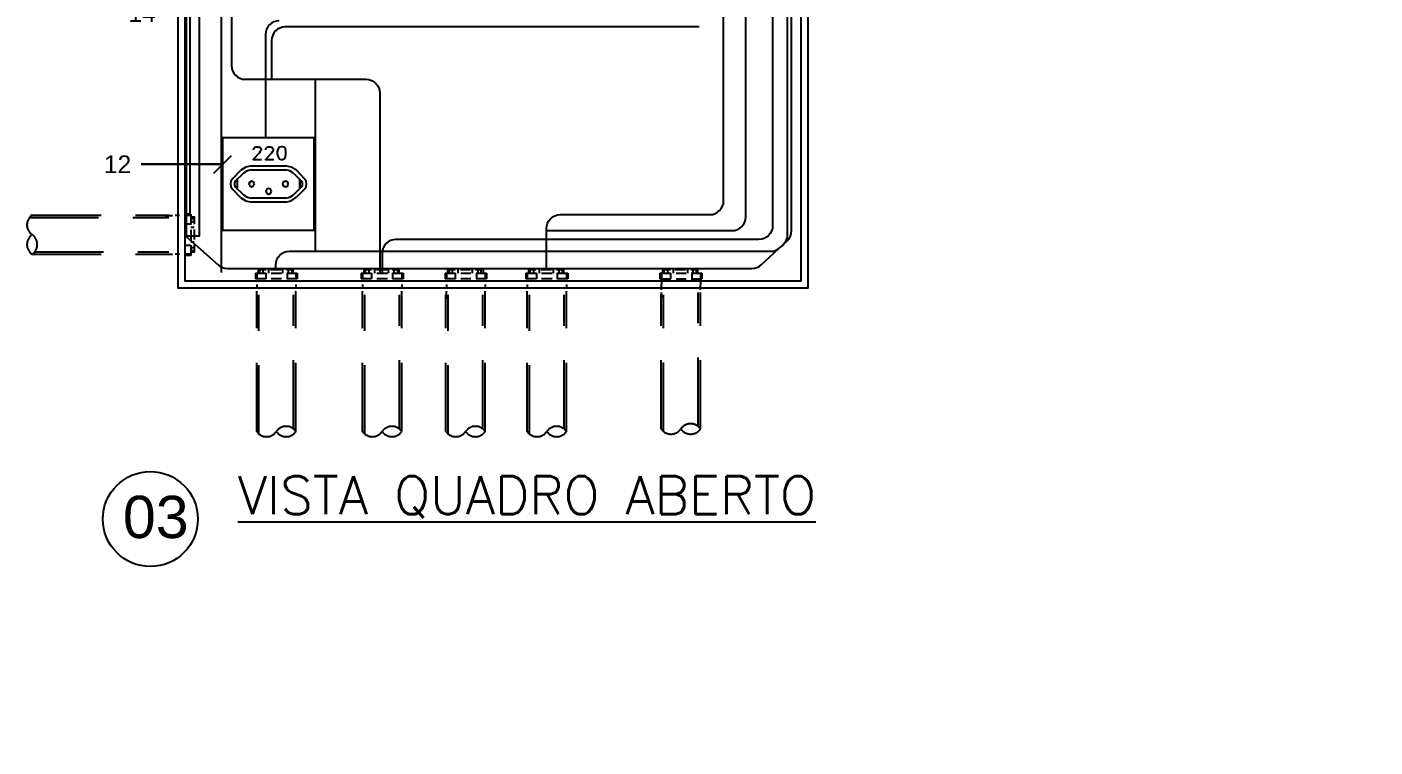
# Model space of a CAD drawing. Header units: inches. Extents: x -7660 to 802, y -193 to 3.
# Drawn here: x 554.37 to 566.61, y -99.14 to -92.6 of the extents above; entities that cross this region are included whole.
import ezdxf
from ezdxf.enums import TextEntityAlignment as Align

# ---------------------------------------------------------------- set-up
doc = ezdxf.new("R2010")
doc.units = ezdxf.units.IN
doc.header["$MEASUREMENT"] = 0
doc.set_wipeout_variables(frame=1)
doc.linetypes.add('atContinuous2', pattern=[0])
doc.linetypes.add('BORDER4', pattern=[0.4375, 0.125, -0.0625, 0.125, -0.0625, 0, -0.0625])
for name, color, linetype in [('at_Entity', 7, 'Continuous'), ('at_Rect', 7, 'Continuous'), ('COTAS', 8, 'Continuous'), ('detalhes', 7, 'Continuous'), ('Disjuntor espaço', 252, 'Continuous'), ('TANZ-COTAS', 8, 'Continuous'), ('TANZ-EXISTENTE', 9, 'Continuous'), ('Text-04', 4, 'Continuous')]:
    doc.layers.add(name, color=color, linetype=linetype)
doc.styles.add('Annotative', font='arial.ttf')
doc.styles.add('Arial', font='arial.ttf')
doc.styles.add('Arial_TXT', font='arial.ttf')
doc.styles.add('ROMANS', font='romans.shx', dxfattribs={"height": 10})
doc.dimstyles.new('1-100$7', dxfattribs={"dimscale": 100, "dimtxt": 1.5, "dimasz": 2, "dimexe": 1, "dimexo": 1, "dimgap": 0.75, "dimtad": 1, "dimlfac": 0.001, "dimzin": 1, "dimdsep": 46, "dimtxsty": 'ROMANS', "dimblk": 'OBLIQUE', "dimcen": 0, "dimdle": 1, "dimclre": 9, "dimadec": 0, "dimazin": 0, "dimtfac": 1, "dimtix": 1, "dimtmove": 0, "dimatfit": 2, "dimldrblk": 'OBLIQUE', "dimfxl": 1, "dimarcsym": 0})
doc.dimstyles.new('CLEMAR - 1-100', dxfattribs={"dimtxt": 15, "dimasz": 15, "dimexe": 7.5, "dimexo": 15, "dimgap": 7.5, "dimtad": 1, "dimdec": 0, "dimtxsty": 'Arial', "dimblk": 'OBLIQUE', "dimcen": 0, "dimdle": 7.5, "dimclrd": 8, "dimclre": 8, "dimclrt": 1, "dimadec": 0, "dimazin": 0, "dimtfac": 1, "dimtdec": 0, "dimtmove": 2, "dimatfit": 3, "dimldrblk": 'OBLIQUE', "dimfxl": 1, "dimtfill": 1, "dimtfillclr": 256, "dimarcsym": 0})

# ---------------------------------------------------------------- blocks, each defined once
blk = doc.blocks.new('*U79')
blk.add_lwpolyline([(-19.25004090087848, 5.425488486256857), (-147.4945093609566, 41.57028893831885)])
at = {"layer": 'TANZ-COTAS', "color": 3, "style": 'Arial_TXT'}
blk.add_attdef('XX', text='', height=15, dxfattribs=at).set_placement((0, 0), align=Align.MIDDLE_CENTER)
blk.add_leader([(-147.4945092467256, 41.57028890612364), (-19.25004090087848, 5.425488486256853)], dimstyle='CLEMAR - 1-100', override={"dimasz": 15, "dimgap": 7.5, "dimtad": 0, "dimclrd": 256, "dimfxl": 16})
blk.add_wipeout([(20, 0), (19.61570560806461, -3.9018064403225736), (18.477590650225732, -7.653668647301814), (16.629392246050905, -11.111404660392044), (14.142135623730947, -14.142135623730958), (11.111404660392036, -16.629392246050905), (7.653668647301784, -18.47759065022574), (3.9018064403225483, -19.615705608064612), (-3.673940397442059e-15, -20), (-3.9018064403225554, -19.615705608064612), (-7.653668647301792, -18.47759065022574), (-11.111404660392044, -16.629392246050905), (-14.142135623730956, -14.142135623730951), (-16.629392246050905, -11.111404660392044), (-18.477590650225736, -7.653668647301792), (-19.61570560806461, -3.9018064403225665), (-20, 0), (-19.61570560806461, 3.9018064403225736), (-18.477590650225736, 7.653668647301792), (-16.629392246050905, 11.111404660392054), (-14.142135623730947, 14.142135623730951), (-11.111404660392044, 16.629392246050905), (-7.653668647301796, 18.477590650225736), (-3.901806440322564, 19.61570560806461), (1.2246467991473533e-15, 20), (3.9018064403225665, 19.61570560806461), (7.653668647301796, 18.477590650225736), (11.111404660392044, 16.629392246050905), (14.142135623730951, 14.142135623730951), (16.629392246050905, 11.11140466039204), (18.477590650225736, 7.653668647301792), (19.61570560806461, 3.9018064403225665)])
blk = doc.blocks.new('*U84')
blk.add_lwpolyline([(-20, 8.36098768344784e-14), (-89.07166887943498, 3.66168424074125e-13)])
at = {"layer": 'TANZ-COTAS', "color": 3, "style": 'Arial_TXT'}
blk.add_attdef('XX', text='', height=15, dxfattribs=at).set_placement((0, 0), align=Align.MIDDLE_CENTER)
blk.add_leader([(-89.07166876075365, 3.601398369754057e-13), (-20, 7.993605777301127e-14)], dimstyle='CLEMAR - 1-100', override={"dimasz": 15, "dimgap": 7.5, "dimtad": 0, "dimclrd": 256, "dimfxl": 16})
blk.add_wipeout([(20, 0), (19.61570560806461, -3.9018064403225736), (18.477590650225732, -7.653668647301814), (16.629392246050905, -11.111404660392044), (14.142135623730947, -14.142135623730958), (11.111404660392036, -16.629392246050905), (7.653668647301784, -18.47759065022574), (3.9018064403225483, -19.615705608064612), (-3.673940397442059e-15, -20), (-3.9018064403225554, -19.615705608064612), (-7.653668647301792, -18.47759065022574), (-11.111404660392044, -16.629392246050905), (-14.142135623730956, -14.142135623730951), (-16.629392246050905, -11.111404660392044), (-18.477590650225736, -7.653668647301792), (-19.61570560806461, -3.9018064403225665), (-20, 0), (-19.61570560806461, 3.9018064403225736), (-18.477590650225736, 7.653668647301792), (-16.629392246050905, 11.111404660392054), (-14.142135623730947, 14.142135623730951), (-11.111404660392044, 16.629392246050905), (-7.653668647301796, 18.477590650225736), (-3.901806440322564, 19.61570560806461), (1.2246467991473533e-15, 20), (3.9018064403225665, 19.61570560806461), (7.653668647301796, 18.477590650225736), (11.111404660392044, 16.629392246050905), (14.142135623730951, 14.142135623730951), (16.629392246050905, 11.11140466039204), (18.477590650225736, 7.653668647301792), (19.61570560806461, 3.9018064403225665)])

msp = doc.modelspace()

# ---------------------------------------------------------------- linework, layer by layer
for p, q in [((560.4736770968052, -92.59983796333844), (556.7170550881797, -92.59983796333844)), ((556.5369617302345, -92.66852269016212), (556.5369617302345, -93.60490723477741)), ((556.5923873873749, -92.72450566414122), (556.5923873873749, -93.07567528288595))]:
    msp.add_line(p, q)
for points in [[(555.7450860753697, -85.37305672587613), (561.4592951757159, -85.37305672587613), (561.4592951757159, -94.97246968765361), (555.7450860753697, -94.97246968765361)], [(555.8074199257658, -85.43539057627763), (561.3969613253207, -85.43539057627763), (561.3969613253207, -94.91013583725211), (555.8074199257658, -94.91013583725211)]]:
    msp.add_lwpolyline(points, close=True)
at = {"color": 8}
msp.add_lwpolyline([(561.0361718087752, -94.76110808022449), (561.2720555006572, -94.54373409052582, 0.2095416167219735), (561.3122401631213, -94.45205720217709), (561.3122401631213, -85.81454141573167), (561.00721349268, -85.52781057925844, 0.1908918224715854), (560.9218264249962, -85.49397835773547), (556.1704382429643, -85.49397835773547, 0.2043585187660659), (556.0804589589457, -85.53235721759583), (555.8531646055708, -85.76937260631539, 0.1934775429928544), (555.8184761887883, -85.8556614472578), (555.8184761887883, -94.5042814799493), (556.1084745222688, -94.76253316960205, 0.1839220991703988), (556.1913844575388, -94.79409889267785), (560.951688770439, -94.79409889267785, 0.1883261788162093)], format="xyb", close=True, dxfattribs=at)
for points in [[(559.0868310481937, -94.4505115189348), (560.7716256349263, -94.4505115189348, 0.414213562373095), (560.8962933357266, -94.32584381813226), (560.8962933357266, -87.49091325097115, 0.414213562373095), (560.7716256349263, -87.3662455501686), (556.596896717524, -87.3662455501686, -0.414213562373095), (556.4722290167183, -87.24157784936696), (556.4722290167183, -86.3708452424581, 0.414213562373095), (556.347561315918, -86.24617754165737), (555.8431264604642, -86.24617754165737)], [(556.2324811110875, -91.43107321191277), (556.2281239418635, -92.95100758208295, 0.414213562373095), (556.3527916426688, -93.07567528288595), (557.4510780620085, -93.07567528288595, -0.414213562373095), (557.5757457628092, -93.20034298368759), (557.5757457628092, -94.83529886090727)]]:
    msp.add_lwpolyline(points, format="xyb")
at = {"color": 116, "true_color": 0x136734}
for points in [[(557.332948179624, -88.91430763970752), (556.7309672071192, -88.91430763970752, 0.414213562373095), (556.606299506313, -89.03897534050915), (556.606299506313, -91.50566931842681), (555.9359419686166, -91.50566931842681), (555.9359419686166, -94.50137582284819), (555.8187099584279, -94.50137582284819)], [(556.1369167841913, -94.8309403807958), (556.1369167841913, -90.34621506537118, -0.414213562373095), (556.2615844849956, -90.22154736456955), (556.3032581596945, -90.22154736456955, 0.414213562373095), (556.4279258604997, -90.09687966376654), (556.4279258604997, -89.91751241816186, -0.414213562373095), (556.5525935613, -89.79284471736023), (557.340582189142, -89.79284471736023)]]:
    msp.add_lwpolyline(points, format="xyb", dxfattribs=at)
at = {"color": 5}
for points in [[(556.6312885565048, -94.80361331807248), (556.6312885565048, -94.76063443224493, -0.414213562373095), (556.7559562573097, -94.63596673144215), (561.1492752619815, -94.63596673144215, 0.2211208647641886), (561.2739429627877, -94.51129903064029), (561.2739429627877, -89.38623145781193, 0.414213562373095), (561.1492752619815, -89.26156375700961), (559.7625886205628, -89.26156375700961)], [(559.7860131933699, -89.41650616923548), (561.0155327763523, -89.41650616923548, -0.414213562373095), (561.1402004771535, -89.54117387003711), (561.1402004771535, -94.40586752283897, -0.414213562373095), (561.0155327763523, -94.53053522364038), (557.7203018143714, -94.53053522364038, 0.414213562373095), (557.5956341135661, -94.65520292444361), (557.5956341135661, -94.83529886090727)], [(559.0868310481937, -94.80361331807248), (559.0868310481937, -94.42990384331446, -0.414213562373095), (559.2114987489999, -94.3052361425126), (560.5708578011736, -94.3052361425126, 0.414213562373095), (560.695525501968, -94.18056844171028), (560.695525501968, -89.71660804853795, 0.414213562373095), (560.5708578011736, -89.59194034773631), (559.7923521527532, -89.59194034773631)]]:
    msp.add_lwpolyline(points, format="xyb", dxfattribs=at)
for points in [[(555.8532357688787, -94.31002841992503), (555.8532357688787, -91.08044948212554)], [(556.9904175977726, -94.63596673144215), (556.9904175977726, -93.07567528288595)]]:
    msp.add_lwpolyline(points)
at = {"color": 1}
msp.add_circle((555.4921010514349, -97.070721254429), 0.4314932415999712, dxfattribs=at)
for centre, start, end in [((556.6616294310388, -92.6685226901644), 89.99999999916623, 179.9999999989578), ((556.7170550881788, -92.72450566414236), 89.99999999958312, 179.9999999994789)]:
    msp.add_arc(centre, 0.1246677008039114, start, end)
at = {"layer": 'at_Entity', "color": 7}
for points in [[(556.4294122768579, -93.71580663470294), (556.4294122768579, -93.70788524899362), (556.4333729697087, -93.6999638632852), (556.4412943554221, -93.69204247757634), (556.4531764339799, -93.68808178472054), (556.4729798982557, -93.68808178472054), (556.4848619768181, -93.69204247757634), (556.4888226696744, -93.6999638632852), (556.4967440553874, -93.70788524899362), (556.4967440553874, -93.71976732755829), (556.4888226696744, -93.73164940612114), (556.4809012839632, -93.74749217753956), (556.4254515840016, -93.80294187750278), (556.5007047482381, -93.80294187750278)], [(556.5403116767843, -93.71580663470294), (556.5403116767843, -93.70788524899362), (556.5442723696351, -93.6999638632852), (556.5521937553476, -93.69204247757634), (556.5640758339055, -93.68808178472054), (556.5838792981804, -93.68808178472054), (556.5957613767446, -93.69204247757634), (556.5997220696008, -93.6999638632852), (556.6076434553133, -93.70788524899362), (556.6076434553133, -93.71976732755829), (556.5997220696008, -93.73164940612114), (556.5918006838879, -93.74749217753956), (556.536350983924, -93.80294187750278), (556.6116041481646, -93.80294187750278)], [(556.6789359266882, -93.68808178472054), (556.663093155274, -93.69204247757634), (556.6512110767098, -93.70788524899362), (556.6432896909978, -93.73561009897648), (556.6432896909978, -93.75145287039308), (556.6512110767098, -93.7791777203748), (556.663093155274, -93.79898118464789), (556.6789359266882, -93.80294187750278), (556.6908180052565, -93.80294187750278), (556.7066607766706, -93.79898118464789), (556.7185428552339, -93.7791777203748), (556.7225035480901, -93.75145287039308), (556.7225035480901, -93.73561009897648), (556.7185428552339, -93.70788524899362), (556.7066607766706, -93.69204247757634), (556.6908180052565, -93.68808178472054), (556.6789359266882, -93.68808178472054)], [(555.6252280544591, -94.31294865251888), (555.6925598329885, -94.31294865251888)], [(555.7559309186599, -94.31294865251888), (555.7163239901142, -94.31294865251888)], [(555.8074199257658, -94.39612320246337), (555.8074199257658, -94.30106657395649)], [(555.8589089328748, -94.30106657395649), (555.8074199257658, -94.30106657395649)], [(555.8589089328748, -94.31294865251888), (555.8074199257658, -94.31294865251888)], [(555.8589089328748, -94.30106657395649), (555.8589089328748, -94.39612320246337)], [(555.8589089328748, -94.32483073108355), (555.890594475713, -94.32483073108355), (555.890594475713, -94.39216250960848)], [(555.8589089328748, -94.39216250960848), (555.8074199257658, -94.39216250960848)], [(555.8074199257658, -94.53474745237062), (555.8074199257658, -94.44365151671636)], [(555.8589089328748, -94.34067350250015), (555.890594475713, -94.34067350250015)], [(555.8589089328748, -94.36839835248165), (555.890594475713, -94.36839835248165)], [(555.8589089328748, -94.41988735958998), (555.890594475713, -94.41988735958998)], [(555.8589089328748, -94.44365151671636), (555.8589089328748, -94.53474745237062)], [(555.890594475713, -94.43969082386283), (555.890594475713, -94.53078675951687)], [(555.8074199257658, -94.67733239513163), (555.8074199257658, -94.58227576662406)], [(555.8589089328748, -94.55059022378745), (555.890594475713, -94.55059022378745)], [(555.890594475713, -94.57831507377031), (555.890594475713, -94.64564685229615), (555.8589089328748, -94.64564685229615)], [(555.8589089328748, -94.58227576662406), (555.8589089328748, -94.67733239513163)], [(555.6252280544591, -94.66545031656787), (555.6925598329885, -94.66545031656787)], [(555.7559309186599, -94.66545031656787), (555.7163239901142, -94.66545031656787)], [(555.8589089328748, -94.5862364594785), (555.8074199257658, -94.5862364594785)], [(555.8589089328748, -94.66545031656787), (555.8074199257658, -94.66545031656787)], [(555.8589089328748, -94.67733239513163), (555.8074199257658, -94.67733239513163)], [(555.8589089328748, -94.60207923089828), (555.890594475713, -94.60207923089828)], [(555.8589089328748, -94.62980408087955), (555.890594475713, -94.62980408087955)], [(556.4728608423256, -94.80361331807248), (556.5401926208538, -94.80361331807248)], [(556.4728608423256, -94.83529886090727), (556.4728608423256, -94.80361331807248)], [(556.484742920889, -94.83529886090727), (556.484742920889, -94.80361331807248)], [(556.5164284637276, -94.83529886090727), (556.5164284637276, -94.80361331807248)], [(556.5679174708371, -94.83529886090727), (556.5679174708371, -94.80361331807248)], [(556.5837602422516, -94.80361331807248), (556.6788168707576, -94.80361331807248)], [(556.6946596421762, -94.83529886090727), (556.6946596421762, -94.80361331807248)], [(556.7263451850108, -94.80361331807248), (556.789716270684, -94.80361331807248)], [(556.7461486492862, -94.83529886090727), (556.7461486492862, -94.80361331807248)], [(556.7778341921203, -94.83529886090727), (556.7778341921203, -94.80361331807248)], [(556.789716270684, -94.83529886090727), (556.789716270684, -94.80361331807248)], [(557.4330710158015, -94.80361331807248), (557.4964421014688, -94.80361331807248)], [(557.4330710158015, -94.83529886090727), (557.4330710158015, -94.80361331807248)], [(557.4449530943652, -94.83529886090727), (557.4449530943652, -94.80361331807248)], [(557.4766386371984, -94.83529886090727), (557.4766386371984, -94.80361331807248)], [(557.5281276443129, -94.83529886090727), (557.5281276443129, -94.80361331807248)], [(557.543970415727, -94.80361331807248), (557.6390270442344, -94.80361331807248)], [(557.6548698156535, -94.83529886090727), (557.6548698156535, -94.80361331807248)], [(557.6865553584867, -94.80361331807248), (557.7499264441599, -94.80361331807248)], [(557.7063588227629, -94.83529886090727), (557.7063588227629, -94.80361331807248)], [(557.7380443655961, -94.83529886090727), (557.7380443655961, -94.80361331807248)], [(557.7499264441599, -94.83529886090727), (557.7499264441599, -94.80361331807248)], [(558.1910261561025, -94.83529886090727), (558.1910261561025, -94.80361331807248), (558.2583579346251, -94.80361331807248)], [(558.2068689275152, -94.83529886090727), (558.2068689275152, -94.80361331807248)], [(558.2345937774994, -94.83529886090727), (558.2345937774994, -94.80361331807248)], [(558.2860827846084, -94.83529886090727), (558.2860827846084, -94.80361331807248)], [(558.3058862488838, -94.80361331807248), (558.396982184534, -94.80361331807248)], [(558.4167856488093, -94.83529886090727), (558.4167856488093, -94.80361331807248)], [(558.4445104987917, -94.80361331807248), (558.5118422773162, -94.80361331807248), (558.5118422773162, -94.83529886090727)], [(558.4682746559133, -94.83529886090727), (558.4682746559133, -94.80361331807248)], [(558.4959995058966, -94.83529886090727), (558.4959995058966, -94.80361331807248)], [(558.9284033340145, -94.80361331807248), (558.9917744196873, -94.80361331807248)], [(558.9284033340145, -94.83529886090727), (558.9284033340145, -94.80361331807248)], [(558.9402854125774, -94.83529886090727), (558.9402854125774, -94.80361331807248)], [(558.9719709554165, -94.83529886090727), (558.9719709554165, -94.80361331807248)], [(559.0234599625214, -94.83529886090727), (559.0234599625214, -94.80361331807248)], [(559.0393027339401, -94.80361331807248), (559.134359362447, -94.80361331807248)], [(559.1502021338606, -94.83529886090727), (559.1502021338606, -94.80361331807248)], [(559.1779269838489, -94.80361331807248), (559.2452587623784, -94.80361331807248)], [(559.2016911409705, -94.83529886090727), (559.2016911409705, -94.80361331807248)], [(559.2333766838146, -94.83529886090727), (559.2333766838146, -94.80361331807248)], [(559.2452587623784, -94.83529886090727), (559.2452587623784, -94.80361331807248)], [(560.1447656971259, -94.80361331807248), (560.2120974756494, -94.80361331807248)], [(560.1447656971259, -94.83529886090727), (560.1447656971259, -94.80361331807248)], [(560.1566477756878, -94.83529886090727), (560.1566477756878, -94.80361331807248)], [(560.1883333185219, -94.83529886090727), (560.1883333185219, -94.80361331807248)], [(560.2398223256318, -94.83529886090727), (560.2398223256318, -94.80361331807248)], [(560.2556650970464, -94.80361331807248), (560.3507217255574, -94.80361331807248)], [(560.3705251898277, -94.83529886090727), (560.3705251898277, -94.80361331807248)], [(560.398250039811, -94.80361331807248), (560.4616211254838, -94.80361331807248)], [(560.4180535040819, -94.83529886090727), (560.4180535040819, -94.80361331807248)], [(560.449739046915, -94.83529886090727), (560.449739046915, -94.80361331807248)], [(560.4616211254838, -94.83529886090727), (560.4616211254838, -94.80361331807248)], [(556.4451359923473, -94.83529886090727), (556.4451359923473, -94.8867878680156)], [(556.4451359923473, -94.83529886090727), (556.5441533137046, -94.83529886090727)], [(556.5441533137046, -94.8867878680156), (556.4451359923473, -94.8867878680156)], [(556.4570180709115, -94.83529886090727), (556.4570180709115, -94.8867878680156)], [(556.4570180709115, -94.9382768751253), (556.4570180709115, -94.97788380366964)], [(556.5401926208538, -94.83529886090727), (556.5401926208538, -94.8867878680156)], [(556.587720935102, -94.83529886090727), (556.6827775636139, -94.83529886090727)], [(556.6827775636139, -94.8867878680156), (556.587720935102, -94.8867878680156)], [(556.7303058778716, -94.83529886090727), (556.8253625063785, -94.83529886090727)], [(556.8253625063785, -94.8867878680156), (556.7303058778716, -94.8867878680156)], [(556.7342665707233, -94.83529886090727), (556.7342665707233, -94.8867878680156)], [(556.8134804278156, -94.83529886090727), (556.8134804278156, -94.8867878680156)], [(556.8134804278156, -94.9382768751253), (556.8134804278156, -94.97788380366964)], [(556.8253625063785, -94.83529886090727), (556.8253625063785, -94.8867878680156)], [(557.4053461658232, -94.83529886090727), (557.4053461658232, -94.8867878680156)], [(557.4053461658232, -94.83529886090727), (557.500402794331, -94.83529886090727)], [(557.500402794331, -94.8867878680156), (557.4053461658232, -94.8867878680156)], [(557.4172282443869, -94.83529886090727), (557.4172282443869, -94.8867878680156)], [(557.4172282443869, -94.9382768751253), (557.4172282443869, -94.97788380366964)], [(557.500402794331, -94.83529886090727), (557.500402794331, -94.8867878680156)], [(557.5479311085787, -94.83529886090727), (557.6429877370897, -94.83529886090727)], [(557.6429877370897, -94.8867878680156), (557.5479311085787, -94.8867878680156)], [(557.6905160513484, -94.83529886090727), (557.6905160513484, -94.8867878680156)], [(557.6905160513484, -94.83529886090727), (557.7855726798493, -94.83529886090727)], [(557.7855726798493, -94.8867878680156), (557.6905160513484, -94.8867878680156)], [(557.7736906012915, -94.83529886090727), (557.7736906012915, -94.8867878680156)], [(557.7736906012915, -94.9382768751253), (557.7736906012915, -94.97788380366964)], [(557.7855726798493, -94.83529886090727), (557.7855726798493, -94.8867878680156)], [(558.1672619989699, -94.83529886090727), (558.2623186274809, -94.83529886090727)], [(558.1672619989699, -94.83529886090727), (558.1672619989699, -94.8867878680156)], [(558.2623186274809, -94.8867878680156), (558.1672619989699, -94.8867878680156)], [(558.1791440775387, -94.83529886090727), (558.1791440775387, -94.8867878680156)], [(558.1791440775387, -94.9382768751253), (558.1791440775387, -94.97788380366964)], [(558.2583579346251, -94.83529886090727), (558.2583579346251, -94.8867878680156)], [(558.3098469417346, -94.83529886090727), (558.4009428773898, -94.83529886090727)], [(558.4009428773898, -94.8867878680156), (558.3098469417346, -94.8867878680156)], [(558.4484711916425, -94.83529886090727), (558.5435278201503, -94.83529886090727)], [(558.5435278201503, -94.8867878680156), (558.4484711916425, -94.8867878680156)], [(558.4524318844947, -94.83529886090727), (558.4524318844947, -94.8867878680156)], [(558.5316457415865, -94.83529886090727), (558.5316457415865, -94.8867878680156)], [(558.5316457415865, -94.9382768751253), (558.5316457415865, -94.97788380366964)], [(558.5435278201503, -94.83529886090727), (558.5435278201503, -94.8867878680156)], [(558.9006784840321, -94.83529886090727), (558.9006784840321, -94.8867878680156)], [(558.9006784840321, -94.83529886090727), (558.9957351125381, -94.83529886090727)], [(558.9957351125381, -94.8867878680156), (558.9006784840321, -94.8867878680156)], [(558.9125605625959, -94.83529886090727), (558.9125605625959, -94.8867878680156)], [(558.9125605625959, -94.9382768751253), (558.9125605625959, -94.97788380366964)], [(558.9957351125381, -94.83529886090727), (558.9957351125381, -94.8867878680156)], [(559.0432634267968, -94.83529886090727), (559.1383200553028, -94.83529886090727)], [(559.1383200553028, -94.8867878680156), (559.0432634267968, -94.8867878680156)], [(559.1818876767056, -94.83529886090727), (559.2809049980633, -94.83529886090727)], [(559.2809049980633, -94.8867878680156), (559.1818876767056, -94.8867878680156)], [(559.185848369556, -94.83529886090727), (559.185848369556, -94.8867878680156)], [(559.2690229195, -94.83529886090727), (559.2690229195, -94.8867878680156)], [(559.2690229195, -94.9382768751253), (559.2690229195, -94.97788380366964)], [(559.2809049980633, -94.83529886090727), (559.2809049980633, -94.8867878680156)], [(560.1170408471417, -94.83529886090727), (560.2160581685002, -94.83529886090727)], [(560.1170408471417, -94.83529886090727), (560.1170408471417, -94.8867878680156)], [(560.1170408471417, -94.8867878680156), (560.2160581685002, -94.8867878680156)], [(560.1328836185562, -94.83529886090727), (560.1328836185562, -94.8867878680156)], [(560.1328836185562, -94.91994344527515), (560.1328836185562, -94.9382768751253)], [(560.1328836185562, -94.98727522380167), (560.1328836185562, -94.94370760240176)], [(560.2120974756494, -94.83529886090727), (560.2120974756494, -94.8867878680156)], [(560.2635864827575, -94.83529886090727), (560.3546824184091, -94.83529886090727)], [(560.2635864827575, -94.8867878680156), (560.3546824184091, -94.8867878680156)], [(560.4022107326673, -94.83529886090727), (560.4972673611733, -94.83529886090727)], [(560.4022107326673, -94.8867878680156), (560.4972673611733, -94.8867878680156)], [(560.4061714255181, -94.83529886090727), (560.4061714255181, -94.8867878680156)], [(560.4853852826095, -94.83529886090727), (560.4853852826095, -94.8867878680156)], [(560.4853852826095, -94.91994344527515), (560.4853852826095, -94.9382768751253)], [(560.4853852826095, -94.98727522380167), (560.4853852826095, -94.94370760240176)], [(560.4972673611733, -94.83529886090727), (560.4972673611733, -94.8867878680156)], [(556.4570180709115, -95.06897973932345), (556.4570180709115, -95.00164796079784)], [(556.8134804278156, -95.06897973932345), (556.8134804278156, -95.00164796079784)], [(557.4172282443869, -95.06897973932345), (557.4172282443869, -95.00164796079784)], [(557.7736906012915, -95.06897973932345), (557.7736906012915, -95.00164796079784)], [(558.1791440775387, -95.06897973932345), (558.1791440775387, -95.00164796079784)], [(558.5316457415865, -95.06897973932345), (558.5316457415865, -95.00164796079784)], [(558.9125605625959, -95.06897973932345), (558.9125605625959, -95.00164796079784)], [(559.2690229195, -95.06897973932345), (559.2690229195, -95.00164796079784)], [(560.1328836185562, -95.0585676951815), (560.1328836185562, -95.01103938092828)], [(560.4853852826095, -95.0585676951815), (560.4853852826095, -95.01103938092828)]]:
    msp.add_lwpolyline(points, dxfattribs=at)
at = {"layer": 'at_Entity', "color": 1}
for points in [[(556.23929901984, -93.97721236309994), (556.314552184077, -93.90195919886409)], [(556.2630631769675, -94.00097652022677), (556.3383163412027, -93.92968404884536)], [(556.409608812583, -93.86235227031906), (556.358119805474, -93.87423434888373), (556.314552184077, -93.90195919886409)], [(556.409608812583, -93.89799850601034), (556.3700018840368, -93.90591989171853), (556.3383163412027, -93.92968404884536)], [(556.409608812583, -93.86235227031906), (556.7185428552339, -93.86235227031906)], [(556.409608812583, -93.89799850601034), (556.7185428552339, -93.89799850601034)], [(556.8175601765965, -93.90195919886409), (556.7700318623438, -93.87423434888373), (556.7185428552339, -93.86235227031906)], [(556.7898353266132, -93.92968404884536), (556.75814978378, -93.90591989171853), (556.7185428552339, -93.89799850601034)], [(556.7898353266132, -93.92968404884536), (556.8650884908498, -94.00097652022677)], [(556.8175601765965, -93.90195919886409), (556.8888526479759, -93.97721236309994)], [(556.23929901984, -93.97721236309994), (556.2234562484255, -94.00097652022677), (556.2194955555651, -94.02474067735429), (556.2234562484255, -94.05246552733578), (556.23929901984, -94.07622968446262)], [(556.314552184077, -94.15148284869687), (556.23929901984, -94.07622968446262)], [(556.2630631769675, -94.00097652022677), (556.2551417912605, -94.01681929164337), (556.2551417912605, -94.036622755916), (556.2630631769675, -94.05246552733578)], [(556.3383163412027, -94.12375799871447), (556.2630631769675, -94.05246552733578)], [(556.4373336625654, -94.02474067735429), (556.4294122768579, -94.00889790593473), (556.409608812583, -94.00097652022677), (556.3937660411634, -94.00889790593473), (556.3858446554614, -94.02474067735429), (556.3937660411634, -94.044544141626), (556.409608812583, -94.05246552733578), (556.4294122768579, -94.044544141626), (556.4373336625654, -94.02474067735429)], [(556.5918006838879, -94.09207245587922), (556.5838792981804, -94.07226899160727), (556.5640758339055, -94.06830829875238), (556.5482330624918, -94.07226899160727), (556.5403116767843, -94.09207245587922), (556.5482330624918, -94.11187592015185), (556.5640758339055, -94.11979730586208), (556.5838792981804, -94.11187592015185), (556.5918006838879, -94.09207245587922)], [(556.7423070123605, -94.02474067735429), (556.7383463195038, -94.00889790593473), (556.7185428552339, -94.00097652022677), (556.6987393909576, -94.00889790593473), (556.6908180052565, -94.02474067735429), (556.6987393909576, -94.044544141626), (556.7185428552339, -94.05246552733578), (556.7383463195038, -94.044544141626), (556.7423070123605, -94.02474067735429)], [(556.8650884908498, -94.05246552733578), (556.7898353266132, -94.12375799871447)], [(556.8888526479759, -94.07622968446262), (556.8175601765965, -94.14752215584312)], [(556.8650884908498, -94.05246552733578), (556.8730098765573, -94.036622755916), (556.8730098765573, -94.01681929164337), (556.8650884908498, -94.00097652022677)], [(556.8888526479759, -94.07622968446262), (556.904695419395, -94.05246552733578), (556.9086561122517, -94.02474067735429), (556.904695419395, -94.00097652022677), (556.8888526479759, -93.97721236309994)], [(556.314552184077, -94.15148284869687), (556.358119805474, -94.17920769867882), (556.409608812583, -94.1910897772419)], [(556.3383163412027, -94.12375799871447), (556.3700018840368, -94.14752215584312), (556.409608812583, -94.15544354155222)], [(556.7185428552339, -94.15544354155222), (556.409608812583, -94.15544354155222)], [(556.7185428552339, -94.1910897772419), (556.409608812583, -94.1910897772419)], [(556.7185428552339, -94.15544354155222), (556.75814978378, -94.14752215584312), (556.7898353266132, -94.12375799871447)], [(556.7185428552339, -94.1910897772419), (556.7700318623438, -94.17920769867882), (556.8175601765965, -94.14752215584312)]]:
    msp.add_lwpolyline(points, dxfattribs=at)
at = {"layer": 'at_Rect', "color": 1, "linetype": 'atContinuous2'}
for p, q in [((556.1482030841848, -93.60490723477741), (556.9799485836311, -93.60490723477741)), ((556.1482030841848, -93.60490723477741), (556.1482030841848, -94.44853481278355)), ((556.9799485836311, -94.44853481278355), (556.9799485836311, -93.60490723477741)), ((556.2789059483862, -93.98909444166301), (556.282866641242, -93.98909444166301)), ((556.2789059483862, -93.98909444166301), (556.2789059483862, -94.06038691304443)), ((556.282866641242, -94.06038691304443), (556.2789059483862, -94.06038691304443)), ((556.282866641242, -94.06038691304443), (556.282866641242, -93.98909444166301)), ((556.845285026579, -93.98909444166301), (556.8532064122919, -93.98909444166301)), ((556.845285026579, -93.98909444166301), (556.845285026579, -94.06038691304443)), ((556.8532064122919, -94.06038691304443), (556.845285026579, -94.06038691304443)), ((556.8532064122919, -94.06038691304443), (556.8532064122919, -93.98909444166301)), ((556.9799485836311, -94.44853481278355), (556.1482030841848, -94.44853481278355))]:
    msp.add_line(p, q, dxfattribs=at)
at = {"layer": 'Disjuntor espaço', "color": 7, "linetype": 'BORDER4', "ltscale": 5}
for p, q in [((554.396157346474, -94.33003889808205), (555.6594042557258, -94.33003889808205)), ((554.4190877686283, -94.30898795966536), (555.6594042557258, -94.30898795966536)), ((554.4190877686283, -94.66545031656787), (555.6594042557258, -94.66545031656787)), ((554.4420181907817, -94.64439937814754), (555.6594042557258, -94.64439937814754)), ((556.4570180709115, -96.27512002515854), (556.4570180709115, -95.03480353805466)), ((556.4780690093216, -96.29805044730742), (556.4780690093216, -95.03480353805466)), ((556.7924294893937, -96.25218960300467), (556.7924294893937, -95.03480353805466)), ((556.8134804278156, -96.27512002515854), (556.8134804278156, -95.03480353805466)), ((557.4172282443869, -96.27512002515854), (557.4172282443869, -95.03480353805466)), ((557.4382791827993, -96.29805044730742), (557.4382791827993, -95.03480353805466)), ((557.752639662865, -96.25218960300467), (557.752639662865, -95.03480353805466)), ((557.7736906012915, -96.27512002515854), (557.7736906012915, -95.03480353805466)), ((558.175183384682, -96.27512002515854), (558.175183384682, -95.03480353805466)), ((558.1962343231044, -96.29805044730742), (558.1962343231044, -95.03480353805466)), ((558.5105948031701, -96.25218960300467), (558.5105948031701, -95.03480353805466)), ((558.5316457415865, -96.27512002515854), (558.5316457415865, -95.03480353805466)), ((558.9125605625959, -96.27512002515854), (558.9125605625959, -95.03480353805466)), ((558.9336115010178, -96.29805044730742), (558.9336115010178, -95.03480353805466)), ((559.2479719810822, -96.25218960300467), (559.2479719810822, -95.03480353805466)), ((559.2690229195, -96.27512002515854), (559.2690229195, -95.03480353805466)), ((560.1289229257054, -96.25135586803171), (560.1289229257054, -95.03480353805466)), ((560.1499738641173, -96.27428629018058), (560.1499738641173, -95.03480353805466)), ((560.4643343441917, -96.22842544587692), (560.4643343441917, -95.01103938092692)), ((560.4853852826095, -96.2513558680308), (560.4853852826095, -95.01103938092692))]:
    msp.add_line(p, q, dxfattribs=at)
for centre, start, end in [((554.4797710669036, -94.39810354888877), 124.2529226084914, 235.7470773915086), ((554.4797710669036, -94.57633472734378), 124.2529226084914, 235.7470773915086), ((554.3584044703516, -94.57633472734378), 304.2529226084914, 55.7470773915086), ((556.5461336601329, -96.21443672687914), 214.2529226083315, 325.7470773916685), ((556.7243648385825, -96.33580332343317), 34.25292260833145, 145.7470773916685), ((556.7243648385825, -96.21443672687914), 214.2529226083315, 325.7470773916685), ((557.5063438336097, -96.21443672687914), 214.2529226083315, 325.7470773916685), ((557.6845750120588, -96.33580332343317), 34.25292260833145, 145.7470773916685), ((557.6845750120588, -96.21443672687914), 214.2529226083315, 325.7470773916685), ((558.2642989739038, -96.21443672687914), 214.2529226083315, 325.7470773916685), ((558.4425301523638, -96.33580332343317), 34.25292260833145, 145.7470773916685), ((558.4425301523638, -96.21443672687914), 214.2529226083315, 325.7470773916685), ((559.0016761518177, -96.21443672687914), 214.2529226083315, 325.7470773916685), ((559.1799073302768, -96.33580332343317), 34.25292260833145, 145.7470773916685), ((559.1799073302768, -96.21443672687914), 214.2529226083315, 325.7470773916685), ((560.2180385149272, -96.1906725697514), 214.2529226083315, 325.7470773916685), ((560.3962696933863, -96.31203916630542), 34.25292260833145, 145.7470773916685), ((560.3962696933863, -96.1906725697514), 214.2529226083315, 325.7470773916685)]:
    msp.add_arc(centre, 0.1078148919806821, start, end, dxfattribs=at)

# ---------------------------------------------------------------- texts
at = {"layer": 'detalhes', "linetype": 'Continuous', "insert": (555.2427450002679, -96.85926209064755), "char_height": 0.3839955701514644, "attachment_point": 1, "style": 'Annotative'}
msp.add_mtext_dynamic_manual_height_columns('03', width=7.655291340028174, gutter_width=0.4999942319680526, heights=[0], dxfattribs=at)
at = {"layer": 'Text-04', "color": 1, "insert": (558.9094943380337, -96.68115006449338), "char_height": 0.3448755377347618, "width": 8.71926247071673, "attachment_point": 2, "style": 'ROMANS'}
msp.add_mtext('{\\L\\C3;VISTA QUADRO ABERTO}', dxfattribs=at)

# ---------------------------------------------------------------- leaders
at = {"layer": 'COTAS', "color": 1}
msp.add_leader([(560.719483176986, -141.4970806653178), (561.048462695196, -140.8631586491178), (562.4863636373083, -140.8631586491178)], dimstyle='1-100$7', override={"dimasz": 1.5, "dimtad": 0, "dimclrd": 256}, dxfattribs=at)

# ---------------------------------------------------------------- next in the draw order: block references
at = {"layer": 'TANZ-EXISTENTE'}
ref = msp.add_blockref('*U79', (555.4165166419539, -92.47435411283558), dxfattribs=dict(at, xscale=-0.01071134769406785, yscale=0.01071134769406785, zscale=0.01071134769406785))
ref.add_attrib('XX', '14', dxfattribs={"layer": 'TANZ-COTAS', "color": 3, "height": 0.1606702154110177, "style": 'Arial_TXT'}).set_placement((555.4165166419539, -92.47435411283558), align=Align.MIDDLE_CENTER)
ref = msp.add_blockref('*U84', (555.1941254691278, -93.84739865822993), dxfattribs=dict(at, xscale=-0.01071134769406785, yscale=0.01071134769406785, zscale=0.01071134769406785))
ref.add_attrib('XX', '12', dxfattribs={"layer": 'TANZ-COTAS', "color": 3, "height": 0.1606702154110177, "style": 'Arial_TXT'}).set_placement((555.1941254691278, -93.84739865822993), align=Align.MIDDLE_CENTER)

doc.saveas('drawing.dxf')
